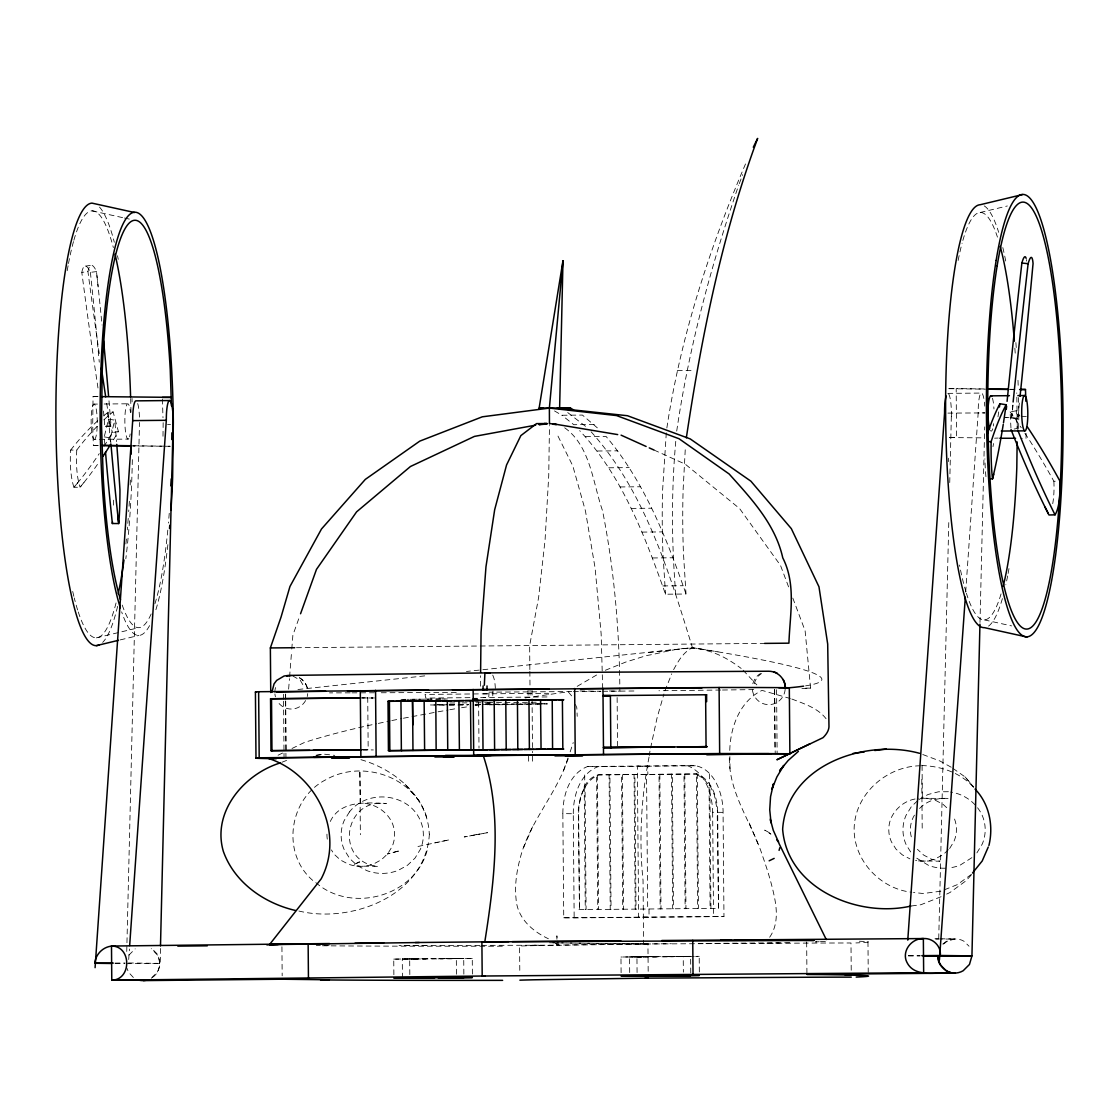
<?xml version="1.0" encoding="UTF-8"?>
<svg xmlns="http://www.w3.org/2000/svg" width="1119" height="1119" viewBox="0 0 1119 1119"><rect width="100%" height="100%" fill="white"/><g stroke="black" fill="none" stroke-linecap="round" stroke-linejoin="round"><path stroke-width="0.75" stroke-dasharray="5 3.75" d="M480.457 686.199L480.569 675.764M97.465 396.49L93.059 396.532L92.695 425.43L93.353 445.446L98.57 445.516M162.996 436.27L163.164 422.674M983.909 388.95L956.199 388.587L956.493 437.501L947.667 437.571L984.314 437.865M1017.311 428.409L1016.765 392.937M1018.654 428.605L1018.822 414.757A211.463 36.591 89.5 0 0 1018.528 397.539M1026.081 433.375L1026.011 438.41L1020.794 438.34M493.003 690.815L492.71 696.927M948.716 394.056A19.82 3.427 89.5 0 1 951.416 413.233L951.262 419.653M126.741 951.458L139.511 422.45M152.618 977.321C162.311 970.746 160.003 957.612 160.451 947.639M938.729 938.729L948.814 521.02M949.737 482.569L951.416 413.233M979.992 622.43L984.706 426.885M562.843 813.611C562.843 795.609 569.193 773.621 587.545 766.529L687.15 765.606C712.16 762.179 723.28 792.028 723.07 812.366L723.965 916.531L574.159 917.902L563.738 917.776L562.843 813.611L573.278 813.737L574.159 917.902M573.278 813.737C573.278 795.749 579.628 773.747 597.966 766.669L697.585 765.746M578.985 909.635L718.51 908.362L717.699 812.646C717.461 797.819 712.076 779.775 696.955 773.97L598.735 774.88C583.712 780.95 578.635 799.092 578.649 813.933L579.474 909.635L578.299 809.177L580.677 796.196L585.041 786.503L584.216 786.489L585.265 909.551L586.09 909.565L585.041 786.503M685.234 449.796L683.108 490.094A163.5 28.297 89.5 0 0 683.457 553.29L686.017 594.021L665.511 594.217C644.978 536.295 622.416 476.176 579.67 430.661M128.699 959.487L129.426 949.038M488.751 696.955L489.017 693.248M965.683 591.979L978.188 412.827A19.806 3.427 89.5 0 1 980.859 393.356A19.806 3.427 89.5 0 1 984.776 406.155M729.784 750.415C730.273 727.084 740.093 700.788 762.025 690.395L790.35 698.55M288.632 689.122L289.457 678.673M289.583 676.925L291.653 650.81M291.779 649.062L292.884 635.13L299.962 615.408M666.295 432.899L662.602 490.276A163.5 28.297 89.5 0 0 662.952 553.471L665.511 594.217M675.764 441.348C671.232 492.136 671.568 543.316 675.764 594.119M666.854 427.99C680.716 335.966 710.103 246.264 746.821 160.898M676.715 431.095C688.912 347.394 711.194 265.077 738.708 185.139M429.374 834.061C425.793 895.354 351.814 923.86 298.885 911.034M997.966 416.855L998.945 410.295M649.048 757.031C641.257 797.637 638.795 839.278 643.047 880.443L643.579 943.96L556.954 945.065L556.87 935.82L558.339 945.163L531.623 945.247M649.272 755.563L649.971 751.157M650.587 748.024L657.007 718.132L663.931 694.004M104.864 444.551A1290.697 81.631 -90 0 1 104.221 436.886L108.557 419.135L114.753 420.143A1338.758 58.104 -89.3 0 1 116.544 441.571M111.075 445.488A1290.137 82.33 90 0 1 110.417 437.893L114.753 420.143M568.2 758.752L563.626 770.348C550.59 800.686 527.958 826.409 519.985 859A78.512 38.536 -67.4 0 0 516.027 898.571C517.09 917.79 531.987 931.064 548.38 938.743M570.158 751.884L573.236 742.554M563.626 770.348L567.976 758.039M664.952 690.773L671.736 673.834M739.281 183.642L742.666 174.676M523.664 847.461L533.301 825.053M427.08 850.664C414.478 896.879 350.807 913.636 315.586 882.415M769.662 937.26C778.125 925.049 777.145 909.999 774.25 896.193A78.512 14.785 69.1 0 0 762.836 856.762C752.234 823.038 728.357 793.287 729.364 756.402M673.624 669.652C678.198 661.175 683.415 652.041 692.451 647.691L717.894 651.845M584.216 786.489C587.377 781.3 592.119 776.124 598.245 774.866L696.955 773.97M330.287 821.472C340.232 800.127 366.934 802.491 386.391 803.624C343.645 797.301 334.147 862.329 378.096 866.372L356.639 866.092M914.461 815.15C910.083 822.115 909.16 831.305 911.985 839.026M949.625 848.538L953.975 841.348A29.304 28.856 -89.2 0 0 953.766 817.164M976.887 852.902L982.188 844.174A35.598 35.067 -89.2 0 0 981.936 814.786C976.006 802.589 964.019 793.931 950.604 792.07M128.895 955.122L135.203 948.828M83.939 482.485L80.078 487.241L73.952 487.297L77.826 482.639A1290.137 343.393 89.7 0 0 99.255 453.615M74.637 486.471L77.826 482.639M971.194 875.1L966.075 880.751L949.905 892.556L944.03 895.326M917.538 800.784L911.272 806.757L905.97 815.485A35.598 35.067 -89.2 0 0 906.222 844.873L911.663 853.503M919.552 808.477C926.756 800.686 937.862 797.637 948.227 798.462L917.93 798.253M948.38 849.713L943.429 854.426L935.82 858.623A37.095 36.535 -89.2 0 1 915.58 860.469M971.879 857.672L960.116 865.155A45.082 44.396 -89.2 0 1 949.765 867.854M151.303 978.23L157.401 971.921A16.827 15.75 -89.9 0 0 157.261 954.843L151.261 948.66M943.527 944.1L947.066 941.345A16.827 16.267 -42.4 0 1 963.879 941.191L969.026 946.212M942.73 944.086L946.31 941.345L954.969 938.981L941.009 939.093M525.119 697.948L568.872 691.654M971.432 874.345L957.332 884.639L943.863 889.997M792.811 598.092L805.107 630.766L810.59 688.157L799.847 688.772M577.166 686.353L597.63 674.407M918.797 799.595L928.043 794.504L938.393 791.804L949.122 791.706M278.058 755.227L284.268 752.234M292.003 748.485L304.396 742.484A1692.613 135.931 -1.3 0 1 369.885 725.182L376.641 723.769M605.337 670.281L625.759 662.056L646.642 655.538C666.071 652.307 686.255 644.334 705.851 650.405C718.888 653.566 730.511 660.476 741.17 668.435M281.918 762.263L288.129 759.801M941.093 896.711L920.923 904.725L911.425 905.984M915.09 798.994C904.67 800.868 895.759 808.24 891.256 817.737A29.304 28.856 -89.2 0 0 891.465 841.936L895.941 849.027L902.236 854.804L909.915 858.86M980.188 212.498L1007.352 205.98M96.374 637.858L138.812 627.675M120.223 639.9L138.896 635.424M417.988 846.482L449.488 839.782L434.564 842.901M378.334 723.406L390.139 720.916M391.832 720.552L401.805 718.552M403.441 718.23L436.41 712.09M104.081 415.443A1338.758 327.056 89.3 0 1 107.172 413.023L113.117 411.904L118.39 431.486A1290.697 342.764 89.7 0 1 112.25 441.809M103.941 446.439A1290.137 343.393 89.7 0 0 112.446 432.605L118.39 431.486M1010.961 427.99L1010.107 411.904L1016.22 410.785A1338.212 401.665 88.2 0 1 1019.927 416.03M1014.108 429.039L1017.157 428.479L1016.22 410.785M438.075 711.796L448.132 710.033M449.81 709.74L458.175 708.271M461.587 707.726L468.413 706.635M475.239 705.543L483.758 704.173M485.464 703.893L492.29 702.802M315.964 755.339L324.482 754.206L334.735 755.381M920.461 765.774C886.038 766.109 853.923 794.952 854.119 830.172C854.622 861.532 880.975 889.073 911.873 892.249M940.869 891.186L923.161 893.535L913.482 892.43M316.243 755.269L324.482 754.206M85.324 266.098L91.464 265.315M97.982 387.985A1338.212 291.122 82.2 0 1 81.813 272.393L87.953 271.623A33.136 7.204 82.8 0 1 96.486 271.595L98.164 287.01A1290.137 281.652 83.6 0 1 102.025 325.014M81.813 272.393A33.136 7.204 82.8 0 1 90.345 272.365L96.486 271.595L98.164 287.01M111.089 426.045L103.843 426.367L111.089 426.045A1290.137 281.652 83.6 0 0 108.991 400.84M648.586 652.475L692.451 647.691A1661.533 55.321 4.5 0 1 805.596 685.849M621.101 972.663L620.975 957.025L641.145 956.759M699.333 971.963L699.207 956.339L695.612 956.451M825.43 941.387L815.457 941.904L821.402 941.639M1017.479 414.813L1018.822 414.757M393.874 974.733L393.748 959.109L422.227 958.787M472.386 974.062L472.26 958.437L443.767 958.759M409.82 974.593L409.68 958.969L417.233 958.843M456.454 974.201L456.314 958.577L448.761 958.703M402.434 978.132L402.281 959.025L412.435 958.871M463.853 974.145L463.728 958.521L453.573 958.689M1024.906 433.221A1338.758 401.134 88.2 0 1 1053.86 481.254L1056.896 481.17M789.678 942.716L698.298 943.513M629.689 972.551L629.549 956.927L635.522 956.829M766.963 943.247L779.118 942.981M637.075 972.523L636.949 956.871L645.887 956.731M683.233 956.493L674.281 956.633M684.66 956.549L690.619 956.437L690.787 975.53M694.228 956.465L679.023 956.619M720.748 690.031L658.965 690.731M722.482 690.017L755.493 689.584M648.181 971.292L647.943 943.974L534.98 945.625A423.737 1.609 -0.5 0 0 519.58 946.031L519.817 973.348M73.952 487.297A33.136 8.42 89.5 0 1 70.665 450.09L76.791 450.034A1338.212 326.133 89.3 0 1 97.829 425.654M487.129 693.822L425.038 694.423L425.821 698.074L472.064 697.627M480.624 697.543L487.478 697.473M403.022 699.375L405.777 699.347M417.373 699.235L407.316 699.333M428.969 699.123L418.912 699.221M440.55 699.025L430.493 699.109M449.74 703.026L460.217 702.928M461.965 702.914L468.959 702.844M475.939 702.774L491.675 702.62M437.487 704.732L447.838 704.634M449.572 704.62L468.539 704.438M475.435 704.369L484.051 704.285M485.786 704.271L490.961 704.215L474.834 704.97M447.684 704.788L430.311 704.956L447.544 705.236M449.432 704.774L468.539 704.578M475.491 704.522L484.177 704.438M485.912 704.41L489.395 704.383L488.639 702.928M449.251 705.222L468.008 705.04M413.303 958.815L452.566 958.479M648.069 956.675L655.818 956.605M438.047 958.815L452.691 958.731M637.676 956.759L657.063 956.619M663.119 956.745L672.099 956.689M669.008 956.689L682.506 956.619M677.275 370.613L694.367 370.459M948.856 388.657L956.199 388.587M947.821 393.37L981.447 393.063M94.052 404.099L97.423 404.071M104.151 404.001L127.748 403.791M554.492 410.925L561.934 415.261L582.439 415.065L599.001 429.29M947.919 413.107L985.042 412.925L978.188 412.827M167.556 424.479L170.494 424.451M1026.291 416.576L1017.465 416.66L1018.794 416.674M594.301 424.507L573.781 424.702L561.934 415.261M94.346 439.403A17.652 3.049 89.5 0 0 96.766 412.953A17.652 3.049 89.5 0 0 91.478 412.883A17.652 3.049 89.5 0 0 94.346 439.403L97.717 439.375M99.409 439.361L128.056 439.096M585.559 436.634L606.064 436.438C644.516 481.925 666.672 538.407 686.017 594.021M93.353 445.446L100.71 445.376M129.846 445.921L138.672 445.838M170.214 446.285L133.329 445.963M597.21 451.013L617.716 450.817M608.708 467.798L629.214 467.616M620.024 486.947L640.53 486.765M631.116 508.404L651.622 508.208M641.956 532.098L662.476 531.903M652.517 557.961L673.037 557.766M662.77 585.922L683.275 585.727M296.465 647.705L764.571 643.397M571.697 691.556L488.989 692.171M573.418 691.542L600.945 691.304L580.048 690.982M602.665 691.29L635.074 690.982M483.17 693.864L548.324 693.29L548.212 696.941L483.52 697.501M362.584 697.934L374.473 697.962M401.008 699.403L447.376 698.983M487.716 702.648L503.242 702.522M504.963 702.508L537.749 702.214M492.122 704.215L486.219 704.858L514.041 704.606M493.829 704.201L514.306 704.019M516.013 704.005L538.183 703.809M539.89 703.795L546.715 703.739L546.38 702.145M485.436 704.41L526.769 704.061M528.49 704.047L547.429 703.879L515.789 704.592M363.018 749.842L368.179 749.814L367.731 697.878L361.843 697.864L372.781 698.032L367.731 697.878M563.738 917.776L723.965 916.531M935.778 939.149L939.275 939.121M643.579 943.96L671.232 943.723M422.772 958.717L434.648 958.647M646.782 956.661L690.591 956.339L674.309 956.493M653.146 956.885L673.4 956.717M422.912 959.011L443.236 958.829M114.991 963.081L125.09 962.983M908.362 955.78L920.14 955.668M126.447 963.683L160.073 963.375L158.031 954.857L152.016 948.674M456.258 692.381L378.11 692.773M442.089 699.011L444.956 698.983M657.021 956.801L620.975 957.025M663.147 956.577L671.624 956.479M643.383 956.969L656.335 956.829M440.033 958.633L449.782 958.535M413.443 959.067L425.975 958.913M636.949 956.899L645.859 956.871M641.565 956.941L629.619 956.955M445.544 958.591L460.706 958.437M420.45 958.955L402.281 959.025M416.226 959.011L393.748 959.109M450.216 958.563L472.26 958.437M350.205 692.843L329.49 692.871M351.953 692.843L376.362 692.773M479.841 945.387L399.049 945.471M481.534 945.373L539.61 945.233M678.618 956.479L683.233 956.479L683.359 972.117M404.211 945.471L429.836 945.457M460.427 958.493L463.728 958.521M362.29 749.786L368.179 749.814M697.025 956.325L699.207 956.339M329.098 945.653L316.299 945.527M805.722 688.101L810.59 688.157M1009.897 389.286L1018.556 389.398M949.108 388.685L985.475 389.16M1009.73 389.482L1013.185 389.524M93.059 396.532L98.248 396.602M994.595 438.186L998.204 438.047M133.469 445.768L169.948 446.243M609.393 690.996L619.87 691.122C619.422 630.626 614.317 570.144 602.554 510.754C592.86 483.086 590.468 445.81 564.494 427.668M362.374 749.8L373.354 749.94M587.545 766.529L597.966 766.669M696.48 774.278L697.291 774.292L698.438 908.53L697.627 908.516L696.48 774.278L703.557 778.614L709.054 785.342L710.103 908.404L710.929 908.418L709.866 785.356L709.054 785.342M687.15 765.606C705.613 772.362 712.341 794.252 712.649 812.226L723.07 812.366M709.866 785.356L714.384 794.966L717.699 812.646M918.461 860.917L939.932 861.196L931.386 859.14L923.693 855.098L917.398 849.321M718.51 908.362L717.209 812.646M934.966 938.715L938.393 938.757M940.002 938.785L955.528 938.981M552.856 942.771L647.943 943.974M549.485 942.757L644.81 944.002L812.38 943.065A423.737 1.609 -0.5 0 1 850.986 942.981L851.223 970.285M908.348 955.822L920 955.976M128.447 962.955L160.073 963.375M115.145 963.529L124.88 963.655M1017.731 418.394L1005.491 417.373L1017.731 418.394A1290.697 162.129 -84.7 0 0 1019.731 399.483M556.954 945.065L558.339 945.163L554.073 942.422M921.664 765.144L922.07 765.564C941.247 766.165 961.207 772.963 973.964 787.804M104.221 436.886L110.417 437.893M92.066 210.876L122.754 217.645M124.461 218.023L129.58 219.142M984.3 619.884L1011.59 625.899M926.77 798.169L935.316 800.239L942.995 804.281L948.031 808.911M364.934 803.344C376.376 804.841 386.908 811.834 391.93 822.339A29.304 28.856 -89.2 0 1 392.14 846.524L387.789 853.713L381.593 859.602L373.984 863.798A37.095 36.535 -89.2 0 1 348.079 864.036L340.4 859.979L334.105 854.203L331.42 849.936M791.86 699.039C804.323 703.837 818.66 708.257 826.731 719.615M922.755 754.514L939.932 760.99L951.542 767.41M360.919 759.689C394.755 769.271 427.892 796.714 429.276 834.089M696.466 773.97L697.291 774.292M292.716 675.946L300.214 680.212L304.592 687.667M653.958 450.006L685.248 464.161L739.631 508.599L780.502 565.417L789.119 588.286M568.41 692.004L572.117 696.48M567.725 412.561L586.398 426.996M952.912 768.361L965.179 776.992L973.768 787.077M133.357 977.488L128.489 972.187L126.909 968.089M916.769 858.189L928.644 865.449A45.082 44.396 -89.2 0 0 946.716 868.148M743.114 670.225L756.836 684.898M591.098 431.766C645.034 491.968 669.078 571.977 692.451 647.691A1661.533 2.7 -5.9 0 0 466.441 671.456M419.765 801.61L403.344 782.167M965.179 776.992L973.6 787.049M312.733 880.401C280.911 853.056 288.996 798.239 326.063 779.621C362.262 759.046 414.603 776.6 426.801 817.555M557.989 436.102L572.788 465.854L585.447 510.921L595.126 568.214L601.141 633.844L602.721 689.542M575.404 704.494L576.817 707.698L577.208 716.342M749.254 823.066L758.542 845.307M492.738 675.093L493.787 677.764A16.785 5.035 89.4 0 1 495.353 689.584M107.172 413.023L112.446 432.605M730.022 768.739L729.868 756.556M90.345 272.365L90.681 275.12A1290.697 281.764 83.6 0 1 99.269 362.164M948.352 458.203L948.464 461.643M162.381 399.119L162.996 417.625M922.07 765.564L922.35 798.211M921.776 779.397L922.21 829.543M867.966 941.652L868.232 972.383M806.659 941.946L806.925 972.677M776.586 689.724L777.132 753.94M774.67 689.626L775.215 753.954M774.446 689.626L774.963 750.485M712.649 812.226L713.53 916.391M709.53 773.844L709.628 785.342M684.8 774.068L685.961 908.642L685.136 908.642L683.989 774.068M659.832 774.306L660.993 908.88L660.168 908.866L659.021 774.292M622.388 774.642L623.535 909.215L622.723 909.215L621.577 774.642M617.128 697.543L617.548 745.911M597.42 775.201L598.567 909.453L597.756 909.439L596.609 775.201M584.691 774.991L584.789 786.503M532.001 690.129L532.532 752.709M532.574 756.192L532.616 761.256M529.846 669.568L529.651 645.565L538.603 597.616L545.079 539.959L548.73 475.645L549.471 425.528M529.86 671.274L530 686.716M530.028 690.143L530.098 698.816M528.056 690.157L528.112 697.109M528.616 756.22L528.658 761.284M478.61 702.214L479.002 748.149M360.514 803.386L359.828 770.32L360.374 834.718M285.639 694.13L285.681 699.347M285.695 701.081L286.128 751.506M285.415 694.13L285.457 699.347M285.471 701.081L285.904 751.506M285.918 753.241L285.96 758.458M283.499 694.256L283.555 699.473M283.569 701.207L283.988 751.534M284.002 753.269L284.058 758.472M281.932 946.772L282.17 975.796M297.948 689.5A1661.533 2.7 -5.9 0 1 427.178 675.624M76.791 450.034A33.136 8.42 89.5 0 0 80.078 487.241L80.736 486.415A1290.697 342.764 89.7 0 0 99.004 462.203M103.913 419.793A1338.212 326.133 89.3 0 1 113.117 411.904M70.665 450.09A1338.758 327.056 89.3 0 1 97.94 420.632M108.557 419.135A1338.212 57.349 -89.3 0 1 110.515 443.739M113.523 500.165A33.136 1.748 -89.6 0 1 113.355 506.753M103.521 411.065A1290.697 281.764 83.6 0 1 104.794 426.801M110.138 425.612A1338.758 291.276 82.2 0 1 106.179 400.042M99.255 353.576A1338.758 291.276 82.2 0 1 87.953 271.623M128.839 438.508A17.652 3.049 89.5 0 1 125.09 427.444A17.652 3.049 89.5 0 1 126.475 405.428A17.652 3.049 89.5 0 1 130.475 412.645M130.168 433.948A17.652 3.049 89.5 0 1 129.566 436.746M99.507 207.099A221.254 38.284 89.5 0 1 114.334 242.25M117.495 255.733A221.254 38.284 89.5 0 1 118.25 259.356M132.014 398.378A221.254 38.284 89.5 0 1 132.112 401.889M132.336 459.615A221.254 38.284 89.5 0 1 125.832 558.717M117.621 606.358A221.254 38.284 89.5 0 1 102.668 642.404M149.568 625.619A211.463 36.591 89.5 0 1 121.635 611.841M167.878 544.631A211.463 36.591 89.5 0 1 155.149 612.065M116.054 602.945A213.505 36.941 89.5 0 1 78.246 611.897M77.631 609.981A213.505 36.941 89.5 0 1 74.26 597.952M73.854 596.301A213.505 36.941 89.5 0 1 72.651 591.168M67.196 270.714A213.505 36.941 89.5 0 1 68.161 265.287M68.483 263.524A213.505 36.941 89.5 0 1 73.504 241.55M73.882 240.207A213.505 36.941 89.5 0 1 113.355 247.579M130.657 398.546A213.505 36.941 89.5 0 1 131.007 412.505M130.377 480.009A213.505 36.941 89.5 0 1 130.098 487.129M129.37 501.242A213.505 36.941 89.5 0 1 128.713 511.621M128.223 518.391A213.505 36.941 89.5 0 1 127.286 529.86M126.405 539.008A213.505 36.941 89.5 0 1 125.846 544.407M151.163 613.953A203.714 35.248 89.5 0 1 121.551 603.043M169.235 513.299A203.714 35.248 89.5 0 1 168.437 523.049M167.794 530.098A203.714 35.248 89.5 0 1 154.954 603.673M137.693 403.525A19.806 3.427 89.5 0 1 139.525 418.982M299.402 677.792A16.715 16.463 -89.2 0 1 307.152 687.863M307.697 693.64A16.715 16.463 -89.2 0 1 307.221 696.522M305.613 700.564A16.715 16.463 -89.2 0 1 277.106 700.83M275.428 696.815A16.715 16.463 -89.2 0 1 274.91 693.948M274.854 692.493A16.785 16.771 -85.4 0 1 276.351 685.415M307.361 687.877A16.785 16.771 -85.4 0 0 303.011 680.422A16.477 16.463 -85.4 0 0 299.57 677.792M502.333 946.212A2263.625 8.63 -0.5 0 1 320.23 945.737M327.28 839.152A29.304 28.856 -89.2 0 1 327.196 830.899M985.951 476.68A33.136 3.007 89.5 0 1 984.888 458.804M993.56 443.502A1290.697 101.871 89.2 0 1 992.987 446.677M1010.107 411.904A1338.758 401.134 88.2 0 1 1021.227 427.71M1053.86 481.254A33.136 9.637 88.5 0 1 1052.629 504.207M1026.403 259.58A33.136 4.182 -84 0 1 1026.641 261.147M1013.031 405.134A1290.137 162.087 -84.8 0 1 1011.716 417.751M1011.506 418.016A1338.212 167.878 -83.4 0 1 1012.793 405.204M992.707 428.801A17.652 3.049 89.5 0 1 990.413 430.535M992.455 398.224A17.652 3.049 89.5 0 1 993.966 408.967M993.644 423.653A17.652 3.049 89.5 0 1 993.322 426.003M984.216 205.91A211.463 36.591 89.5 0 1 998.694 232.36M1002.82 247.565A211.463 36.591 89.5 0 1 1006.247 263.748M1015.884 342.568A211.463 36.591 89.5 0 1 1016.486 351.296M1017.982 380.292A211.463 36.591 89.5 0 1 1018.29 388.894M1008.974 568.55A211.463 36.591 89.5 0 1 1007.981 574.187M1007.632 576.019A211.463 36.591 89.5 0 1 1005.841 584.775M1002.386 598.595A211.463 36.591 89.5 0 1 987.098 626.948M1001.057 593.937A203.714 35.248 89.5 0 1 966.41 593.294M965.977 591.895A203.714 35.248 89.5 0 1 959.515 565.053M958.13 260.489A203.714 35.248 89.5 0 1 962.088 243.201M962.844 240.473A203.714 35.248 89.5 0 1 997.449 237.116M1014.863 348.163A203.714 35.248 89.5 0 1 1015.437 356.877M785.174 689.248A16.715 16.463 -89.2 0 1 768.907 704.648A16.715 16.463 -89.2 0 1 752.374 689.542M752.821 683.765A16.715 16.463 -89.2 0 1 760.416 673.54M754.276 683.765A16.785 16.016 -89.8 0 1 758.304 676.24A16.477 15.722 -89.8 0 1 761.549 673.54M859.336 941.247A2263.625 8.588 -0.5 0 1 855.895 942.939M349.436 811.932L344.134 820.661A35.598 35.067 -89.2 0 0 344.386 850.048L349.827 858.679L357.479 865.7L366.808 870.624A45.082 44.396 -89.2 0 0 398.28 870.33L407.526 865.239L415.051 858.077L420.352 849.349A35.598 35.067 -89.2 0 0 420.101 819.961C408.029 792.979 367.466 788.951 349.436 811.932M358.737 862.203L353.716 864.637L359.731 861.91L358.737 862.203M397.874 851.195L387.3 853.993L400.112 850.678L397.874 851.195M476.051 834.69L464.231 836.956L487.562 832.676L476.051 834.69M647.775 766.207L637.34 766.067L638.641 917.076L649.062 917.216L648.992 908.992L647.691 908.978L646.544 774.404L647.845 774.418L647.775 766.207M672.323 774.18L671.512 774.18L672.659 908.754L673.47 908.754L672.323 774.18M634.865 774.53L634.053 774.516L635.2 909.09L636.026 909.104L634.865 774.53M609.897 774.768L609.086 774.754L610.233 909.327L611.058 909.341L609.897 774.768M768.166 832.004L764.683 830.13L770.907 834.131L768.166 832.004"/><path stroke-width="1.5" d="M484.331 685.234L484.919 672.897L768.613 671.232A16.715 16.463 -89.2 0 1 785.216 687.793L785.384 687.793A16.785 16.016 -89.8 0 0 783.188 679.457M480.611 672.281L481.058 632.277L485.968 566.787L494.668 509.732L506.557 464.986L520.853 435.613L536.547 423.611L546.869 423.541M171.78 439.557L171.864 432.829M1017.143 441.907L1016.807 467.588A203.714 35.248 89.5 0 1 1003.156 586.314M95.087 967.669L132.699 420.618A19.806 3.427 89.5 0 1 135.958 400.854L169.584 400.532A19.82 3.427 89.5 0 1 173.179 420.394L173.025 426.815M483.016 689.919L483.086 685.961M486.975 689.891L487.031 685.933M539.12 408.183L559.626 408.001L562.983 260.671L539.12 408.183L543.792 408.253M160.493 945.891L173.179 420.394M979.95 624.178L971.935 955.892L969.474 964.452L963.165 970.746A16.827 16.267 -42.4 0 1 946.352 970.914L940.156 964.718A16.827 16.827 0 0 1 937.75 956.199M129.664 945.569L166.325 420.31A19.82 3.427 89.5 0 1 169.584 400.532M907.775 940.142L944.562 413.149A19.82 3.427 89.5 0 1 946.128 396M939.428 959.906L965.319 597.196M562.983 260.671L549.373 408.085L549.457 423.779M686.339 437.837C701.571 336.469 721.937 234.808 757.647 138.406L753.297 147.218M271.903 692.255L274.057 683.877L276.673 680.394L284.1 676.016L288.408 675.414L490.234 672.855M988.916 845.502C993.686 825.92 989.322 803.792 975.069 789.119M999.435 407.022L999.91 403.749L1006.163 404.756L1003.491 422.772M111.746 963.487L94.821 963.263C95.507 954.087 103.563 946.226 112.823 946.059M779.076 850.384L779.845 847.684M989.378 478.862L992.525 478.834L993.658 474.204A1290.137 101.018 89.2 0 0 1003.253 424.409M992.763 478.023L993.658 474.204M300.549 613.758L316.481 569.375L356.583 511.859L410.463 466.497L474.442 436.396L535.665 425.15M270.742 692.521L270.364 647.943L281.023 617.156L289.961 586.482L321.503 528.979L365.312 479.394L419.765 441.138L482.303 416.814L549.373 408.085L616.527 415.569L679.051 438.746L729.14 473.98C751.339 498.724 775.327 524.224 782.768 557.863C796.35 584.482 789.874 614.681 788.923 643.173L764.571 643.397M988.245 847.055L982.202 860.987L972.509 873.016M774.166 858.385L769.159 860.805M798.406 751.353L788.21 760.444L779.593 770.823L783.776 765.466L776.88 776.95L771.928 789.245L773.467 783.859L770.543 796.7L769.732 809.778L771.033 822.829L770.445 820.171M417.723 756.136L483.268 755.591C502.949 814.268 494.29 881.45 484.807 941.876L508.851 941.666M809.974 743.757L776.908 759.759L822.969 737.701A1692.613 135.931 -1.3 0 0 828.969 726.483L827.696 644.068L818.968 586.776L791.329 528.644L750.877 481.17L690.199 438.9L627.465 415.722L557.164 408.197M280.365 762.878C244.138 774.068 211.799 811.793 223.324 851.307C234.361 882.541 264.294 903.341 295.71 910.53M919.636 753.339C865.155 738.302 786.769 765.13 782.643 829.277C787.3 888.948 858.343 918.139 910.908 906.054M1022.542 194.566L980.118 204.749A211.463 36.591 89.5 0 0 945.667 417.625A211.463 36.591 89.5 0 0 984.384 627.647L1027.018 637.033M96.458 645.607L118.516 640.306M539.064 424.535L547.121 423.528M329.643 943.541L111.494 946.045L111.774 980.188L147.596 979.978M920.294 939.205C930.435 935.96 941.471 944.87 940.31 955.486L971.935 955.892L923.329 956.018M814.017 940.436L481.897 941.862L482.191 976.02L923.651 972.719L923.357 938.561C912.419 938.309 902.683 949.36 906.012 960.186C913.314 980.09 939.918 970.76 955.262 973.124C946.114 973.362 937.89 965.473 938.309 956.213M1045.076 507.187L1048.307 513.607L1045.076 507.187A1290.137 361.409 88.9 0 1 1011.044 429.598M853.07 753.395L864.162 751.968M874.778 750.513L886.318 749.031M539.33 424.688L546.268 424.045M445.46 755.395L485.548 755.479M475.645 755.577L491.157 755.437M1027.326 426.843A1338.212 401.665 88.2 0 1 1059.931 481.1A33.136 9.637 88.5 0 1 1055.063 514.824L1049.007 514.992L1048.279 513.607M282.659 757.969L267.875 758.262L276.281 758.556M270.001 944.59L282.855 944.282M389.426 701.333L389.846 750.667L388.433 750.653L388.013 701.305L394.21 701.263M428.983 700.942L424.143 700.998L424.619 750.345L401.371 750.555L400.952 701.221L405.791 701.151M430.521 700.928L440.578 700.83M478.596 700.508L470.484 700.578L470.987 749.926L447.74 750.136L447.32 700.788L452.16 700.732M459.405 750.024L458.916 700.676L463.756 700.62M487.87 749.744L483.016 749.8L482.597 700.466L487.45 700.396M499.452 749.632L494.612 749.702L494.192 700.354L499.032 700.298M512.166 700.172L522.223 700.088M534.239 749.31L529.385 749.38L528.965 700.032L533.819 699.976M546.939 699.851L556.996 699.767M424.563 750.345L436.676 750.248M510.628 700.186L505.788 700.256L506.208 749.59L511.047 749.534M535.763 749.296L545.82 749.212M515.887 754.849L480.988 755.521M255.761 692.129A885.535 3.371 -0.5 0 1 258.629 691.724L719.097 687.486A885.535 3.371 -0.5 0 1 789.315 687.751A1661.533 55.321 4.5 0 0 803.61 686.157M784.531 687.793L789.315 687.751L789.874 753.828A885.535 3.371 -0.5 0 0 719.657 753.549L360.877 756.696L360.304 690.619M286.058 944.226L308.145 943.849L308.438 977.992L111.774 980.188C131.874 979.88 131.622 945.933 111.494 946.045M282.352 757.871L360.122 756.864M635.676 975.922L629.717 976.034L646.027 975.978M678.757 975.684L683.387 975.6L674.449 975.726M684.814 975.642L690.787 975.53L674.477 975.586M313.754 757.367L359.912 756.766M308.438 977.992L485.338 975.992M412.603 977.964L402.434 978.132L416.38 978.118M417.401 977.936L409.848 978.062L426.143 978.02M448.929 977.81L456.482 977.684L450.384 977.67M453.727 977.782L463.895 977.614L460.594 977.586M473.785 749.87L471.057 749.926M354.989 943.219L383.719 942.883M422.395 977.88L393.916 978.202L423.625 978.062M443.935 977.866L472.414 977.53L456.048 977.6M641.313 975.852L621.129 976.132L657.189 975.894M646.055 975.838L637.117 975.964L641.719 975.992M679.191 975.712L699.361 975.432L664.001 975.628M648.237 978.118L535.26 979.768A423.737 1.609 -0.5 0 0 519.873 980.174M549.513 423.5L556.423 424.535L553.359 424.297M428.619 690.101L421.793 690.157A261.119 0.993 -0.5 0 0 347.519 690.996M452.482 689.863L485.408 689.542M309.767 750.331L270.98 750.667L270.546 698.76L360.374 697.864M475.141 698.704L477.17 698.676L477.184 700.494M417.387 701.053L407.33 701.137M545.401 699.865L540.561 699.934L541.05 749.282M270.98 750.667L360.808 749.772M679.555 746.933L707.04 746.667L603.463 747.548L611.296 747.646M475.575 749.856L477.603 749.828M522.643 749.422L517.803 749.478L517.44 700.144M557.416 749.101L552.576 749.17L552.226 699.823M258.629 691.724L259.188 757.787L417.849 756.22M419.303 942.52L269.469 944.646L321.167 878.877C345.365 832.928 316.313 773.621 268.196 758.346M415.345 942.534L485.045 941.834M177.809 946.114L207.309 945.821M413.471 977.908L434.801 977.74M143.4 980.594L282.198 979.209L329.392 979.796M419.219 977.894L452.719 977.572M648.237 975.782L657.217 975.726M438.214 977.922L452.859 977.838M637.844 975.852L651.342 975.782M663.273 975.838L672.267 975.782M669.162 975.782L682.66 975.712M162.325 397.441L171.165 397.357L101.717 396.644M1019.591 389.552L1025.48 389.496L1025.871 401.273M990.902 395.846L1009.436 395.664M1017.87 395.594L1024.612 395.525M560.283 408.239L570.536 408.141L573.515 409.876M132.699 420.618L166.325 420.31M1001.309 431.053L1024.906 430.843A17.652 3.049 89.5 0 0 1027.326 404.393A17.652 3.049 89.5 0 0 1022.039 404.323A17.652 3.049 89.5 0 0 1024.906 430.843M987.993 441.641L991.154 441.613A1338.758 134.993 89.6 0 1 1006.163 404.756M270.364 647.943L294.731 647.719M484.345 689.556L549.219 688.982M270.546 698.76L360.864 697.948M603.463 747.548L674.393 746.974L610.82 747.576L610.387 695.64L603.015 695.626L706.593 694.759L706.648 701.683M473.211 698.718L475.337 698.69M388.013 701.305L563.808 699.725M313.194 750.289L361.311 749.87M677.834 746.933L707.04 746.667M388.433 750.653L562.829 749.045L562.395 699.697L558.535 699.753M480.89 755.521L680.422 753.982M271.302 758.5L276.533 758.458M332.217 757.941L349.618 757.787M434.885 756.99L454.02 756.822M554.954 755.884L582.789 755.633L565.305 755.884M706.341 754.5L770.725 753.898M786.391 753.758L789.874 753.73L786.447 753.856M331.616 758.039L349.1 757.885M443.46 757.004L453.936 756.92M706.844 754.584L769.746 754.01M512.292 941.639L620.793 940.771M806.729 940.324L804.267 940.268L813.625 940.184M94.821 963.263L113.313 963.095M921.818 955.654L940.31 955.486M646.936 975.754L667.19 975.572M955.262 973.124L806.939 974.383L850.986 974.999M653.314 975.992L673.554 975.81M423.08 978.104L433.249 978.02M442.103 700.816L447.32 700.788M453.699 700.718L458.524 700.69M465.294 700.606L470.106 700.578M475.351 700.508L482.597 700.466M488.975 700.382L494.192 700.354M500.571 700.284L505.396 700.256M523.762 700.074L528.965 700.032M535.344 699.962L540.169 699.934M395.734 701.249L400.952 701.221M418.926 701.04L423.737 701.012M547.359 749.198L550.226 749.17M558.954 749.087L563.766 749.059M475.785 749.842L483.548 749.814M489.395 749.73L494.682 749.702M500.99 749.618L506.208 749.59M512.586 749.52L518.321 749.492M524.182 749.408L529.455 749.38M661.833 940.492L923.357 938.561M663.315 975.67L669.204 975.628M643.551 976.062L656.489 975.936M440.187 977.726L449.95 977.628M645.09 978.146L812.674 977.223A423.737 1.609 -0.5 0 1 851.279 977.125M680.254 754.08L731.448 753.744M445.712 977.684L460.874 977.53M720.636 940.17L731.085 940.128M734.568 940.114L745.016 940.072M562.521 699.725L563.347 699.725M551.359 749.17L552.646 749.17M731.211 753.828L768.781 753.646M546.254 423.611L544.17 423.597L547.233 423.835M603.015 695.626L610.387 695.64M447.81 750.136L436.144 750.234L435.795 700.9M401.903 750.569L389.846 750.667M768.487 753.744L789.874 753.73M105.508 452.118A1290.697 81.631 -90 0 0 112.236 522.111L112.348 523.51L118.67 523.552A33.136 1.748 -89.6 0 0 119.957 489.856A1338.758 58.104 -89.3 0 0 116.768 444.383M987.378 388.992L1008.163 389.258M1020.29 389.426L1025.48 389.496M987.21 389.188L1007.995 389.454M559.626 408.001L570.536 408.141M999.813 438.256L1015.59 438.27M102.179 445.362L131.72 445.754M102.039 445.558L129.846 445.921M706.593 694.759L705.613 694.745L706.061 746.653M477.659 755.465L486.233 755.577M482.275 755.619L473.701 755.507L473.141 689.444M799.959 940.142L813.261 940.324M804.267 940.268L814.059 940.394M412.967 750.443L412.547 701.109L412.813 724.93M1007.086 401.357A1338.758 167.962 -83.4 0 1 1021.871 263.035L1028.123 263.692A33.136 4.182 -84 0 1 1033.061 263.692L1032.781 266.448A1290.697 162.129 -84.7 0 1 1020.052 396.322M111.075 445.488A1290.137 82.33 90 0 0 117.859 515.719L118.67 523.552M553.206 423.821L617.702 434.592M134.616 212.526L91.982 203.126A221.254 38.284 89.5 0 0 56.048 433.067A221.254 38.284 89.5 0 0 98.948 645.034M621.087 435.151L646.125 446.467M649.258 447.894L653.958 450.006M776.712 839.74L778.67 842.369L773.257 830.242L770.278 819.122M1055.063 514.824L1054.336 513.439A1290.697 362.262 88.9 0 1 1017.758 430.018M778.838 843.153L826.27 939.54M117.859 515.719L118.53 522.125M171.431 405.763L170.256 369.927A203.714 35.248 89.5 0 0 134.7 220.275A203.714 35.248 89.5 0 0 102.179 372.585L101.521 425.346L103.256 478.023A203.714 35.248 89.5 0 0 120.488 599.686M719.097 687.486L719.657 753.549M692.745 940.31L693.039 974.453M602.959 688.395L603.519 754.458M574.662 688.507L575.222 754.57M375.564 690.339L376.124 756.402M271.525 698.76L271.959 750.681M255.426 692.046L255.985 758.122M110.697 444.327A1290.697 342.764 89.7 0 1 102.92 456.426M112.515 521.944A33.136 1.748 -89.6 0 1 112.348 523.51M105.69 396.839A1338.758 291.276 82.2 0 1 101.367 368.011M103.563 340.833A1290.137 281.652 83.6 0 1 108.585 396.112M114.991 254.111A213.505 36.941 89.5 0 1 130.601 396.811M131.175 445.558A213.505 36.941 89.5 0 1 131.063 454.286M123.971 559.976A213.505 36.941 89.5 0 1 118.236 593.671M120.32 607.813A211.463 36.591 89.5 0 1 116.614 241.564A211.463 36.591 89.5 0 1 173.333 422.548L172.634 477.323A211.463 36.591 89.5 0 1 170.927 510.39M169.78 525.259A211.463 36.591 89.5 0 1 169.501 528.462M171.193 478.876A203.714 35.248 89.5 0 1 170.885 485.898M147.204 979.964A16.827 16.267 -42.4 0 1 138.504 980.048M286.898 676.24A16.715 16.463 -89.2 0 1 291.15 675.624M276.309 692.101A261.119 0.993 -0.5 0 1 325.671 691.276M502.627 980.356A2263.555 8.63 -0.5 0 1 320.524 979.88M266.909 944.912A305.151 1.175 -0.6 0 1 278.183 944.52M271.316 758.598A885.535 3.371 -0.5 0 1 259.188 757.787M992.525 478.834A33.136 3.007 89.5 0 1 991.154 441.613M987.308 434.13A1338.212 135.735 89.6 0 1 999.91 403.749M1021.871 263.035A33.136 4.182 -84 0 1 1026.123 258.349M1006.289 409.372A1338.758 167.962 -83.4 0 1 1006.61 406.169M1013.129 402.001A1338.212 167.878 -83.4 0 1 1028.123 263.692M989.658 428.759A17.652 3.049 89.5 0 1 988.175 406.701A17.652 3.049 89.5 0 1 991.7 396.448M1000.204 246.418A203.714 35.248 89.5 0 1 1014.36 341.239M580.411 688.744A261.119 0.993 -0.5 0 1 701.935 687.933M778.782 687.737A261.119 0.993 -0.5 0 1 785.216 687.793M773.537 671.764A16.477 15.722 -89.8 0 1 777.355 673.386M845.237 975.055A2263.555 8.588 -0.5 0 1 856.189 977.083M746.093 940.226A305.151 1.063 -0.4 0 1 791.623 940.212M996.148 260.419A221.254 38.284 89.5 0 0 1017.031 629.885A221.254 38.284 89.5 0 0 1061.162 357.087A221.254 38.284 89.5 0 0 996.148 260.419M997.141 265.86A213.505 36.941 89.5 0 0 1017.311 622.388A213.505 36.941 89.5 0 0 1059.889 359.143A213.505 36.941 89.5 0 0 997.141 265.86"/></g></svg>
